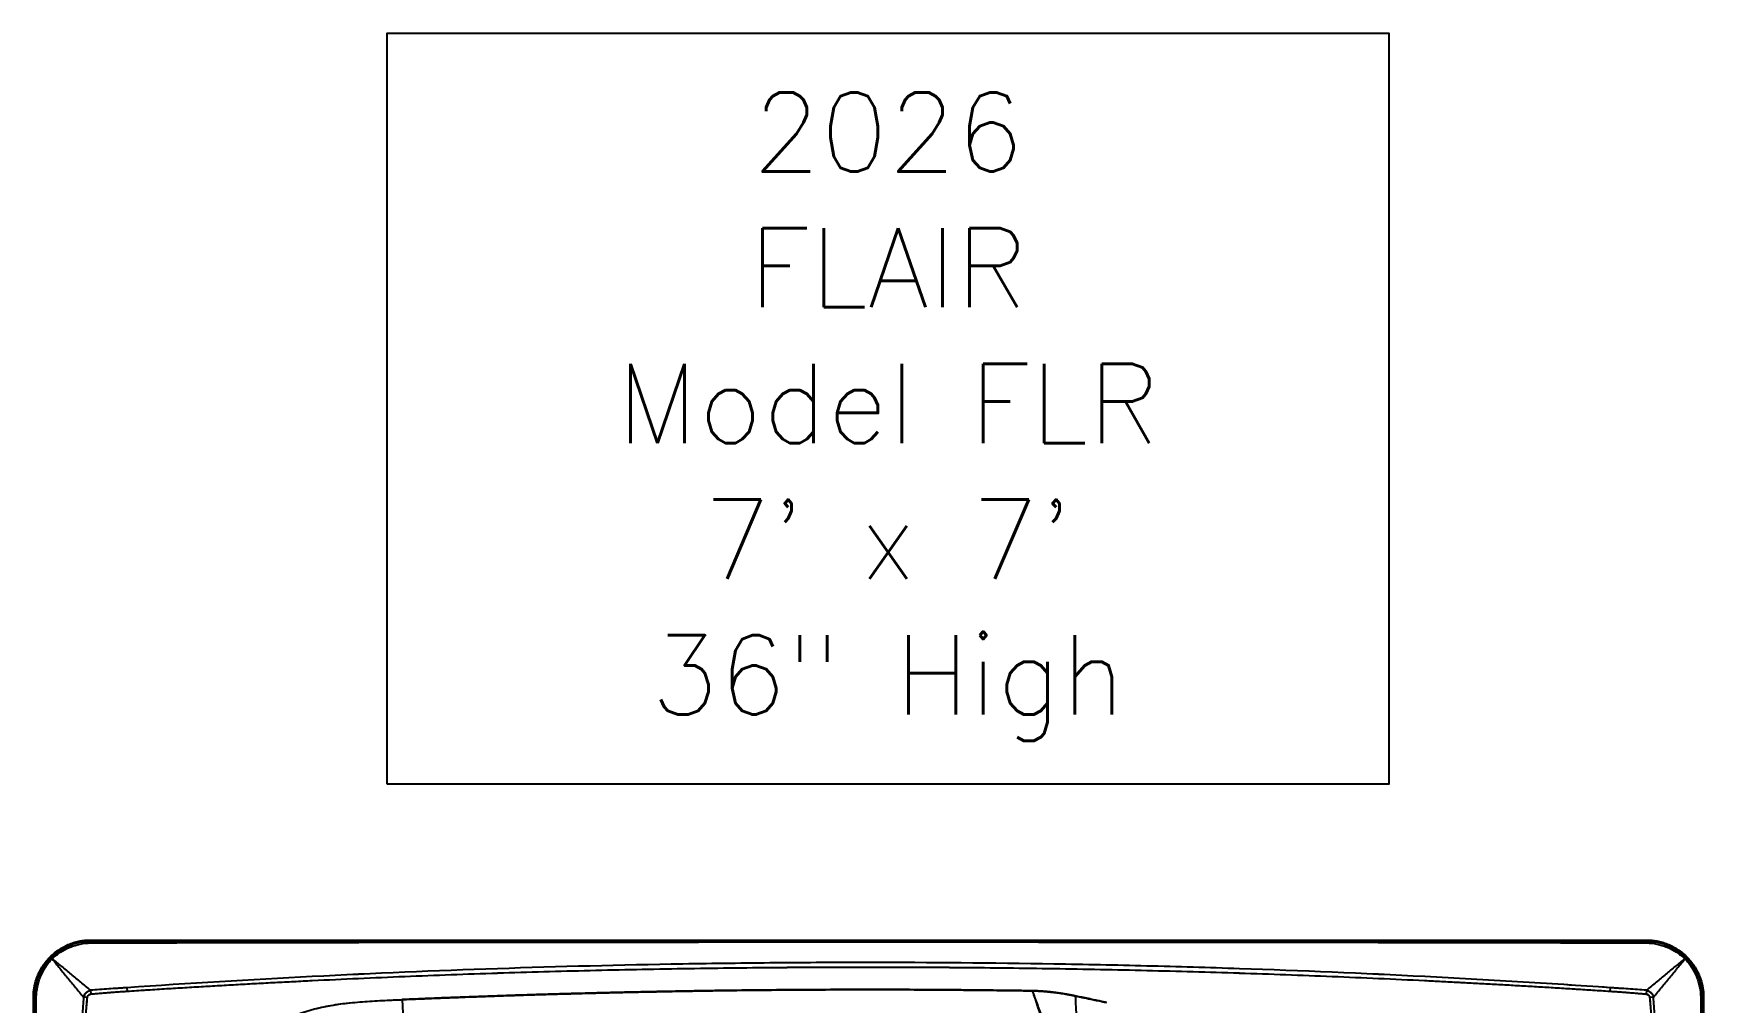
# Model space of a CAD drawing. Extents: x 527 to 611, y 788 to 934.
# Drawn here: x 527.1 to 611.5, y 884.6 to 933.6 of the extents above; entities that cross this region are included whole.
import ezdxf
from ezdxf.enums import TextEntityAlignment as Align

# ---------------------------------------------------------------- set-up
doc = ezdxf.new("R2010")
doc.units = 0
doc.header["$MEASUREMENT"] = 0
doc.layers.add('1', color=4, linetype='Continuous')
doc.layers.add('DIM', color=3, linetype='Continuous')
doc.layers.add('GEOMETRY', color=3, linetype='Continuous', lineweight=25)
doc.styles.add('SIMPLEX', font='simplex')

# ---------------------------------------------------------------- blocks, each defined once
blk = doc.blocks.new('2026_FLAIR')
at = {"layer": 'GEOMETRY'}
for p, q in [((2.898, 84.42), (2.898, 84.346)), ((2.898, 84.42), (81.522, 84.42)), ((2.898, 84.42), (2.898, 84.346)), ((81.522, 84.42), (81.522, 84.346)), ((4.727, 82.011), (4.739, 81.835)), ((79.692, 82.011), (79.681, 81.835)), ((0, 81.522), (0.074, 81.522)), ((0, 2.898), (0, 81.522)), ((2.728, 81.519), (2.538, 81.536)), ((2.884, 81.882), (2.901, 81.692)), ((18.638, 81.41), (18.77, 78.612)), ((50.511, 81.817), (50.498, 81.855)), ((50.511, 81.817), (50.509, 81.817)), ((81.536, 81.882), (81.519, 81.692)), ((81.882, 81.536), (81.692, 81.519)), ((84.42, 81.522), (84.346, 81.522)), ((84.42, 81.522), (84.346, 81.522)), ((84.42, 81.522), (84.42, 17.135)), ((84.42, 81.522), (84.42, 2.898))]:
    blk.add_line(p, q, dxfattribs=at)
for centre, radius, start, end in [((3.499, 84.28), 0.604, 173.66743, 180.40488), ((80.922, 84.28), 0.604, 359.59502, 6.33433), ((1.454, 83.98), 0.723, 219.79075, 225.41335), ((0.44, 82.966), 0.724, 44.58671, 50.20785), ((83.98, 82.966), 0.723, 129.79075, 135.41335), ((82.966, 83.98), 0.724, 314.58671, 320.20785), ((0.14, 80.922), 0.604, 89.59502, 96.33433), ((84.28, 80.921), 0.604, 83.66743, 90.40488)]:
    blk.add_arc(centre, radius, start, end, dxfattribs=at)
for points, knots in [([(0, 81.522), (0, 81.693), (0.015, 81.87), (0.082, 82.229), (0.133, 82.41), (0.274, 82.767), (0.364, 82.942), (0.527, 83.191), (0.585, 83.271), (0.711, 83.426), (0.778, 83.5), (0.92, 83.642), (0.994, 83.709), (1.149, 83.835), (1.229, 83.893), (1.478, 84.056), (1.653, 84.146), (2.01, 84.287), (2.191, 84.338), (2.55, 84.405), (2.727, 84.42), (2.898, 84.42)], [0, 0, 0, 0, 0.125, 0.125, 0.25, 0.25, 0.375, 0.375, 0.4375, 0.4375, 0.5, 0.5, 0.5625, 0.5625, 0.625, 0.625, 0.75, 0.75, 0.875, 0.875, 1, 1, 1, 1]), ([(0, 81.522), (0, 81.534), (0, 81.557), (0.001, 81.593), (0.002, 81.628), (0.003, 81.663), (0.005, 81.699), (0.008, 81.734), (0.01, 81.769), (0.014, 81.804), (0.017, 81.839), (0.021, 81.875), (0.026, 81.91), (0.031, 81.945), (0.036, 81.98), (0.042, 82.014), (0.054, 82.084), (0.076, 82.187), (0.112, 82.323), (0.154, 82.457), (0.22, 82.637), (0.32, 82.857), (0.469, 83.112), (0.645, 83.353), (0.845, 83.575), (1.067, 83.775), (1.308, 83.951), (1.563, 84.1), (1.783, 84.2), (1.963, 84.266), (2.097, 84.308), (2.233, 84.344), (2.346, 84.368), (2.436, 84.383), (2.502, 84.393), (2.567, 84.401), (2.633, 84.408), (2.699, 84.413), (2.765, 84.417), (2.832, 84.42), (2.876, 84.42), (2.898, 84.42)], [0, 0, 0, 0, 0.007785, 0.015563, 0.023334, 0.0311, 0.038863, 0.046622, 0.054379, 0.062137, 0.069894, 0.077654, 0.085416, 0.093183, 0.100955, 0.108733, 0.116519, 0.14743, 0.17827, 0.209112, 0.240027, 0.304334, 0.368646, 0.43432, 0.500001, 0.565675, 0.631356, 0.695662, 0.759974, 0.790886, 0.821726, 0.852567, 0.883483, 0.898074, 0.912642, 0.927195, 0.94174, 0.956286, 0.970839, 0.985408, 1, 1, 1, 1]), ([(2.898, 84.346), (2.892, 84.346), (2.886, 84.346), (2.875, 84.346), (2.857, 84.346), (2.817, 84.345), (2.782, 84.344), (2.713, 84.341), (2.667, 84.337), (2.53, 84.324), (2.439, 84.311), (2.259, 84.275), (2.169, 84.253), (2.036, 84.213), (1.992, 84.198), (1.905, 84.167), (1.862, 84.15), (1.649, 84.062), (1.487, 83.976), (1.295, 83.848), (1.257, 83.822), (1.183, 83.767), (1.146, 83.738), (1.038, 83.65), (0.969, 83.587), (0.903, 83.522)], [0, 0, 0, 0, 0.007813, 0.007813, 0.015625, 0.03125, 0.0625, 0.0625, 0.125, 0.125, 0.25, 0.25, 0.375, 0.375, 0.4375, 0.4375, 0.5, 0.5, 0.75, 0.75, 0.8125, 0.8125, 0.875, 0.875, 1, 1, 1, 1]), ([(2.898, 84.346), (2.892, 84.346), (2.886, 84.346), (2.875, 84.346), (2.857, 84.346), (2.817, 84.345), (2.782, 84.344), (2.713, 84.341), (2.667, 84.337), (2.53, 84.324), (2.439, 84.311), (2.259, 84.275), (2.169, 84.253), (2.036, 84.213), (1.992, 84.198), (1.905, 84.167), (1.862, 84.15), (1.649, 84.062), (1.487, 83.976), (1.295, 83.848), (1.257, 83.822), (1.183, 83.767), (1.146, 83.738), (1.038, 83.65), (0.969, 83.587), (0.903, 83.522)], [0, 0, 0, 0, 0.007813, 0.007813, 0.015625, 0.03125, 0.0625, 0.0625, 0.125, 0.125, 0.25, 0.25, 0.375, 0.375, 0.4375, 0.4375, 0.5, 0.5, 0.75, 0.75, 0.8125, 0.8125, 0.875, 0.875, 1, 1, 1, 1]), ([(0.956, 83.474), (1.021, 83.536), (1.089, 83.595), (1.194, 83.679), (1.23, 83.706), (1.303, 83.758), (1.34, 83.783), (1.527, 83.905), (1.685, 83.988), (1.891, 84.073), (1.933, 84.089), (2.018, 84.12), (2.06, 84.134), (2.189, 84.173), (2.276, 84.196), (2.537, 84.25), (2.714, 84.271), (2.894, 84.275)], [0, 0, 0, 0, 0.125, 0.125, 0.1875, 0.1875, 0.25, 0.25, 0.5, 0.5, 0.5625, 0.5625, 0.625, 0.625, 0.75, 0.75, 1, 1, 1, 1]), ([(0.956, 83.474), (1.021, 83.536), (1.089, 83.595), (1.194, 83.679), (1.23, 83.706), (1.303, 83.758), (1.34, 83.783), (1.527, 83.905), (1.685, 83.988), (1.891, 84.073), (1.933, 84.089), (2.018, 84.12), (2.06, 84.134), (2.189, 84.173), (2.276, 84.196), (2.537, 84.25), (2.714, 84.271), (2.894, 84.275)], [0, 0, 0, 0, 0.125, 0.125, 0.1875, 0.1875, 0.25, 0.25, 0.5, 0.5, 0.5625, 0.5625, 0.625, 0.625, 0.75, 0.75, 1, 1, 1, 1]), ([(81.522, 84.346), (81.496, 84.346), (81.471, 84.346), (81.42, 84.346), (81.343, 84.346), (81.164, 84.346), (80.805, 84.346), (80.089, 84.346), (78.655, 84.346), (77.427, 84.346), (74.97, 84.346), (73.332, 84.345), (68.418, 84.345), (65.142, 84.345), (55.314, 84.344), (48.762, 84.344), (35.658, 84.344), (29.106, 84.344), (19.278, 84.345), (16.002, 84.345), (11.088, 84.345), (9.45, 84.346), (6.993, 84.346), (5.765, 84.346), (4.331, 84.346), (3.615, 84.346), (3.256, 84.346), (3.077, 84.346), (3, 84.346), (2.949, 84.346), (2.924, 84.346), (2.898, 84.346)], [0, 0, 0, 0, 0.000977, 0.000977, 0.001953, 0.003906, 0.007812, 0.015625, 0.03125, 0.0625, 0.0625, 0.125, 0.125, 0.25, 0.25, 0.5, 0.5, 0.75, 0.75, 0.875, 0.875, 0.9375, 0.9375, 0.96875, 0.984375, 0.992187, 0.996094, 0.998047, 0.999023, 0.999023, 1, 1, 1, 1]), ([(81.522, 84.346), (81.496, 84.346), (81.471, 84.346), (81.42, 84.346), (81.343, 84.346), (81.164, 84.346), (80.805, 84.346), (80.089, 84.346), (78.655, 84.346), (77.427, 84.346), (74.97, 84.346), (73.332, 84.345), (68.418, 84.345), (65.142, 84.345), (55.314, 84.344), (48.762, 84.344), (35.658, 84.344), (29.106, 84.344), (19.278, 84.345), (16.002, 84.345), (11.088, 84.345), (9.45, 84.346), (6.993, 84.346), (5.765, 84.346), (4.331, 84.346), (3.615, 84.346), (3.256, 84.346), (3.077, 84.346), (3, 84.346), (2.949, 84.346), (2.924, 84.346), (2.898, 84.346)], [0, 0, 0, 0, 0.000977, 0.000977, 0.001953, 0.003906, 0.007812, 0.015625, 0.03125, 0.0625, 0.0625, 0.125, 0.125, 0.25, 0.25, 0.5, 0.5, 0.75, 0.75, 0.875, 0.875, 0.9375, 0.9375, 0.96875, 0.984375, 0.992187, 0.996094, 0.998047, 0.999023, 0.999023, 1, 1, 1, 1]), ([(2.947, 84.277), (2.951, 84.277), (2.954, 84.277), (2.96, 84.277), (2.97, 84.277), (2.992, 84.277), (3.037, 84.277), (3.126, 84.277), (3.305, 84.278), (3.663, 84.278), (4.379, 84.28), (5.81, 84.283), (7.037, 84.286), (9.491, 84.291), (11.127, 84.294), (16.035, 84.303), (19.307, 84.308), (25.851, 84.315), (29.122, 84.318), (35.666, 84.321), (42.21, 84.323), (48.754, 84.321), (55.298, 84.318), (58.569, 84.315), (65.113, 84.308), (68.385, 84.303), (74.929, 84.291), (78.201, 84.284), (81.473, 84.277)], [0, 0, 0, 0, 0.000122, 0.000122, 0.000244, 0.000488, 0.000977, 0.001953, 0.003906, 0.007813, 0.015625, 0.03125, 0.0625, 0.0625, 0.125, 0.125, 0.25, 0.25, 0.375, 0.375, 0.5, 0.625, 0.625, 0.75, 0.75, 0.875, 0.875, 1, 1, 1, 1]), ([(2.947, 84.277), (2.951, 84.277), (2.954, 84.277), (2.96, 84.277), (2.97, 84.277), (2.992, 84.277), (3.037, 84.277), (3.126, 84.277), (3.305, 84.278), (3.663, 84.278), (4.379, 84.28), (5.81, 84.283), (7.037, 84.286), (9.491, 84.291), (11.127, 84.294), (16.035, 84.303), (19.307, 84.308), (25.851, 84.315), (29.122, 84.318), (35.666, 84.321), (42.21, 84.323), (48.754, 84.321), (55.298, 84.318), (58.569, 84.315), (65.113, 84.308), (68.385, 84.303), (74.929, 84.291), (78.201, 84.284), (81.473, 84.277)], [0, 0, 0, 0, 0.000122, 0.000122, 0.000244, 0.000488, 0.000977, 0.001953, 0.003906, 0.007813, 0.015625, 0.03125, 0.0625, 0.0625, 0.125, 0.125, 0.25, 0.25, 0.375, 0.375, 0.5, 0.625, 0.625, 0.75, 0.75, 0.875, 0.875, 1, 1, 1, 1]), ([(81.473, 84.277), (81.475, 84.277), (81.477, 84.277), (81.481, 84.276), (81.488, 84.276), (81.504, 84.276), (81.517, 84.276), (81.526, 84.275)], [0, 0, 0, 0, 0.125, 0.125, 0.25, 0.5, 1, 1, 1, 1]), ([(81.473, 84.277), (81.475, 84.277), (81.477, 84.277), (81.481, 84.276), (81.488, 84.276), (81.504, 84.276), (81.517, 84.276), (81.526, 84.275)], [0, 0, 0, 0, 0.125, 0.125, 0.25, 0.5, 1, 1, 1, 1]), ([(81.522, 84.42), (81.693, 84.42), (81.87, 84.405), (82.229, 84.338), (82.41, 84.287), (82.767, 84.146), (82.942, 84.056), (83.191, 83.893), (83.271, 83.835), (83.426, 83.709), (83.5, 83.642), (83.642, 83.5), (83.709, 83.426), (83.835, 83.271), (83.893, 83.191), (84.056, 82.942), (84.146, 82.767), (84.287, 82.41), (84.338, 82.229), (84.405, 81.87), (84.42, 81.693), (84.42, 81.522)], [0, 0, 0, 0, 0.125, 0.125, 0.25, 0.25, 0.375, 0.375, 0.4375, 0.4375, 0.5, 0.5, 0.5625, 0.5625, 0.625, 0.625, 0.75, 0.75, 0.875, 0.875, 1, 1, 1, 1]), ([(81.522, 84.42), (81.534, 84.42), (81.557, 84.42), (81.593, 84.419), (81.628, 84.418), (81.663, 84.417), (81.699, 84.415), (81.734, 84.412), (81.769, 84.41), (81.804, 84.406), (81.839, 84.403), (81.875, 84.399), (81.91, 84.394), (81.945, 84.389), (81.98, 84.384), (82.014, 84.378), (82.084, 84.366), (82.187, 84.344), (82.323, 84.308), (82.457, 84.266), (82.637, 84.2), (82.857, 84.1), (83.112, 83.951), (83.353, 83.775), (83.575, 83.575), (83.775, 83.353), (83.951, 83.112), (84.1, 82.857), (84.2, 82.637), (84.266, 82.457), (84.308, 82.323), (84.344, 82.187), (84.368, 82.074), (84.383, 81.984), (84.393, 81.918), (84.401, 81.853), (84.408, 81.787), (84.413, 81.721), (84.417, 81.655), (84.42, 81.588), (84.42, 81.544), (84.42, 81.522)], [0, 0, 0, 0, 0.007785, 0.015563, 0.023334, 0.0311, 0.038863, 0.046622, 0.054379, 0.062137, 0.069894, 0.077654, 0.085416, 0.093183, 0.100955, 0.108733, 0.116519, 0.14743, 0.17827, 0.209112, 0.240027, 0.304334, 0.368646, 0.43432, 0.500001, 0.565675, 0.631356, 0.695662, 0.759974, 0.790886, 0.821726, 0.852567, 0.883483, 0.898074, 0.912642, 0.927195, 0.94174, 0.956286, 0.970839, 0.985408, 1, 1, 1, 1]), ([(83.517, 83.522), (83.451, 83.587), (83.382, 83.65), (83.274, 83.738), (83.237, 83.767), (83.163, 83.822), (83.125, 83.848), (82.933, 83.976), (82.771, 84.062), (82.558, 84.15), (82.515, 84.167), (82.428, 84.198), (82.384, 84.213), (82.251, 84.253), (82.161, 84.275), (81.981, 84.311), (81.89, 84.324), (81.753, 84.337), (81.707, 84.341), (81.638, 84.344), (81.615, 84.345), (81.568, 84.346), (81.545, 84.346), (81.522, 84.346)], [0, 0, 0, 0, 0.125, 0.125, 0.1875, 0.1875, 0.25, 0.25, 0.5, 0.5, 0.5625, 0.5625, 0.625, 0.625, 0.75, 0.75, 0.875, 0.875, 0.9375, 0.9375, 0.96875, 0.96875, 1, 1, 1, 1]), ([(83.517, 83.522), (83.451, 83.587), (83.382, 83.65), (83.274, 83.738), (83.237, 83.767), (83.163, 83.822), (83.125, 83.848), (82.933, 83.976), (82.771, 84.062), (82.558, 84.15), (82.515, 84.167), (82.428, 84.198), (82.384, 84.213), (82.251, 84.253), (82.161, 84.275), (81.981, 84.311), (81.89, 84.324), (81.753, 84.337), (81.707, 84.341), (81.638, 84.344), (81.615, 84.345), (81.568, 84.346), (81.545, 84.346), (81.522, 84.346)], [0, 0, 0, 0, 0.125, 0.125, 0.1875, 0.1875, 0.25, 0.25, 0.5, 0.5, 0.5625, 0.5625, 0.625, 0.625, 0.75, 0.75, 0.875, 0.875, 0.9375, 0.9375, 0.96875, 0.96875, 1, 1, 1, 1]), ([(81.526, 84.275), (81.706, 84.271), (81.883, 84.25), (82.144, 84.196), (82.231, 84.173), (82.36, 84.134), (82.402, 84.12), (82.487, 84.089), (82.529, 84.073), (82.735, 83.988), (82.893, 83.905), (83.08, 83.783), (83.117, 83.758), (83.19, 83.706), (83.226, 83.679), (83.331, 83.595), (83.399, 83.536), (83.464, 83.474)], [0, 0, 0, 0, 0.25, 0.25, 0.375, 0.375, 0.4375, 0.4375, 0.5, 0.5, 0.75, 0.75, 0.8125, 0.8125, 0.875, 0.875, 1, 1, 1, 1]), ([(81.526, 84.275), (81.706, 84.271), (81.883, 84.25), (82.144, 84.196), (82.231, 84.173), (82.36, 84.134), (82.402, 84.12), (82.487, 84.089), (82.529, 84.073), (82.735, 83.988), (82.893, 83.905), (83.08, 83.783), (83.117, 83.758), (83.19, 83.706), (83.226, 83.679), (83.331, 83.595), (83.399, 83.536), (83.464, 83.474)], [0, 0, 0, 0, 0.25, 0.25, 0.375, 0.375, 0.4375, 0.4375, 0.5, 0.5, 0.75, 0.75, 0.8125, 0.8125, 0.875, 0.875, 1, 1, 1, 1]), ([(0.898, 83.517), (0.833, 83.451), (0.77, 83.382), (0.682, 83.274), (0.653, 83.237), (0.598, 83.163), (0.572, 83.125), (0.444, 82.933), (0.358, 82.771), (0.27, 82.558), (0.253, 82.515), (0.222, 82.428), (0.207, 82.384), (0.167, 82.251), (0.145, 82.161), (0.109, 81.981), (0.096, 81.89), (0.083, 81.753), (0.079, 81.707), (0.076, 81.638), (0.075, 81.615), (0.074, 81.568), (0.074, 81.545), (0.074, 81.522)], [0, 0, 0, 0, 0.125, 0.125, 0.1875, 0.1875, 0.25, 0.25, 0.5, 0.5, 0.5625, 0.5625, 0.625, 0.625, 0.75, 0.75, 0.875, 0.875, 0.9375, 0.9375, 0.96875, 0.96875, 1, 1, 1, 1]), ([(0.898, 83.517), (0.833, 83.451), (0.77, 83.382), (0.682, 83.274), (0.653, 83.237), (0.598, 83.163), (0.572, 83.125), (0.444, 82.933), (0.358, 82.771), (0.27, 82.558), (0.253, 82.515), (0.222, 82.428), (0.207, 82.384), (0.167, 82.251), (0.145, 82.161), (0.109, 81.981), (0.096, 81.89), (0.083, 81.753), (0.079, 81.707), (0.076, 81.638), (0.075, 81.615), (0.074, 81.568), (0.074, 81.545), (0.074, 81.522)], [0, 0, 0, 0, 0.125, 0.125, 0.1875, 0.1875, 0.25, 0.25, 0.5, 0.5, 0.5625, 0.5625, 0.625, 0.625, 0.75, 0.75, 0.875, 0.875, 0.9375, 0.9375, 0.96875, 0.96875, 1, 1, 1, 1]), ([(0.145, 81.526), (0.149, 81.706), (0.17, 81.883), (0.224, 82.144), (0.247, 82.231), (0.286, 82.36), (0.3, 82.402), (0.331, 82.487), (0.347, 82.529), (0.432, 82.735), (0.515, 82.893), (0.637, 83.08), (0.662, 83.117), (0.714, 83.19), (0.741, 83.226), (0.825, 83.331), (0.884, 83.399), (0.946, 83.464)], [0, 0, 0, 0, 0.25, 0.25, 0.375, 0.375, 0.4375, 0.4375, 0.5, 0.5, 0.75, 0.75, 0.8125, 0.8125, 0.875, 0.875, 1, 1, 1, 1]), ([(0.145, 81.526), (0.149, 81.706), (0.17, 81.883), (0.224, 82.144), (0.247, 82.231), (0.286, 82.36), (0.3, 82.402), (0.331, 82.487), (0.347, 82.529), (0.432, 82.735), (0.515, 82.893), (0.637, 83.08), (0.662, 83.117), (0.714, 83.19), (0.741, 83.226), (0.825, 83.331), (0.884, 83.399), (0.946, 83.464)], [0, 0, 0, 0, 0.25, 0.25, 0.375, 0.375, 0.4375, 0.4375, 0.5, 0.5, 0.75, 0.75, 0.8125, 0.8125, 0.875, 0.875, 1, 1, 1, 1]), ([(0.946, 83.464), (1.073, 83.309), (1.201, 83.152), (1.458, 82.835), (1.587, 82.675), (1.851, 82.353), (1.985, 82.19), (2.258, 81.864), (2.396, 81.7), (2.538, 81.536)], [0, 0, 0, 0, 0.25, 0.25, 0.5, 0.5, 0.75, 0.75, 1, 1, 1, 1]), ([(0.946, 83.464), (1.073, 83.309), (1.201, 83.152), (1.458, 82.835), (1.587, 82.675), (1.851, 82.353), (1.985, 82.19), (2.258, 81.864), (2.396, 81.7), (2.538, 81.536)], [0, 0, 0, 0, 0.25, 0.25, 0.5, 0.5, 0.75, 0.75, 1, 1, 1, 1]), ([(2.884, 81.882), (2.72, 82.024), (2.556, 82.162), (2.23, 82.435), (2.067, 82.569), (1.745, 82.833), (1.585, 82.962), (1.268, 83.219), (1.111, 83.347), (0.956, 83.474)], [0, 0, 0, 0, 0.25, 0.25, 0.5, 0.5, 0.75, 0.75, 1, 1, 1, 1]), ([(2.884, 81.882), (2.72, 82.024), (2.556, 82.162), (2.23, 82.435), (2.067, 82.569), (1.745, 82.833), (1.585, 82.962), (1.268, 83.219), (1.111, 83.347), (0.956, 83.474)], [0, 0, 0, 0, 0.25, 0.25, 0.5, 0.5, 0.75, 0.75, 1, 1, 1, 1]), ([(79.692, 82.011), (78.133, 82.118), (76.573, 82.219), (73.452, 82.406), (71.891, 82.492), (67.208, 82.732), (64.084, 82.864), (59.398, 83.022), (57.835, 83.068), (54.71, 83.146), (53.147, 83.179), (48.458, 83.257), (45.332, 83.283), (40.643, 83.283), (39.08, 83.276), (35.954, 83.25), (34.391, 83.231), (29.702, 83.153), (26.578, 83.074), (20.331, 82.864), (17.209, 82.732), (10.966, 82.413), (7.846, 82.225), (4.727, 82.011)], [0, 0, 0, 0, 0.0625, 0.0625, 0.125, 0.125, 0.25, 0.25, 0.3125, 0.3125, 0.375, 0.375, 0.5, 0.5, 0.5625, 0.5625, 0.625, 0.625, 0.75, 0.75, 0.875, 0.875, 1, 1, 1, 1]), ([(79.692, 82.011), (73.454, 82.44), (67.209, 82.759), (57.836, 83.075), (54.71, 83.153), (48.458, 83.257), (45.332, 83.283), (39.08, 83.283), (35.953, 83.257), (29.702, 83.153), (26.578, 83.074), (17.208, 82.759), (10.965, 82.44), (4.727, 82.011)], [0, 0, 0, 0, 0.476463, 0.476463, 0.714694, 0.714694, 0.952925, 0.952925, 1.191156, 1.191156, 1.429388, 1.429388, 1.90585, 1.90585, 1.90585, 1.90585]), ([(4.739, 81.835), (4.894, 81.845), (5.205, 81.866), (5.671, 81.896), (6.138, 81.926), (6.605, 81.956), (7.072, 81.985), (7.539, 82.013), (8.006, 82.042), (8.474, 82.07), (8.941, 82.097), (9.409, 82.124), (9.877, 82.151), (10.345, 82.178), (10.814, 82.203), (11.282, 82.229), (11.751, 82.254), (12.22, 82.279), (12.689, 82.303), (13.158, 82.327), (13.628, 82.351), (14.718, 82.405), (16.431, 82.485), (18.769, 82.585), (21.113, 82.675), (24.236, 82.783), (28.143, 82.892), (32.827, 82.986), (37.518, 83.042), (42.206, 83.061), (46.895, 83.042), (51.586, 82.986), (56.271, 82.893), (60.179, 82.783), (63.302, 82.676), (65.647, 82.585), (67.986, 82.485), (69.828, 82.399), (71.174, 82.332), (72.028, 82.288), (72.88, 82.243), (73.732, 82.197), (74.584, 82.149), (75.435, 82.1), (76.285, 82.05), (77.135, 81.998), (77.984, 81.945), (78.833, 81.891), (79.398, 81.854), (79.681, 81.835)], [0, 0, 0, 0, 0.00623, 0.012463, 0.018697, 0.024934, 0.031172, 0.037413, 0.043655, 0.0499, 0.056147, 0.062395, 0.068646, 0.074899, 0.081154, 0.087411, 0.09367, 0.099931, 0.106194, 0.11246, 0.118727, 0.124997, 0.156127, 0.187331, 0.218611, 0.249967, 0.312321, 0.374946, 0.437401, 0.499956, 0.562509, 0.624963, 0.687605, 0.749975, 0.78134, 0.812629, 0.843843, 0.874983, 0.886382, 0.897775, 0.90916, 0.920539, 0.931911, 0.943276, 0.954634, 0.965986, 0.97733, 0.988669, 1, 1, 1, 1]), ([(4.739, 81.835), (7.846, 82.041), (10.966, 82.221), (14.097, 82.374), (17.203, 82.526), (20.324, 82.653), (23.462, 82.754), (26.571, 82.855), (29.694, 82.93), (32.832, 82.98), (35.951, 83.03), (39.076, 83.055), (42.206, 83.055), (45.336, 83.055), (48.461, 83.03), (51.581, 82.98), (54.719, 82.93), (57.843, 82.855), (60.953, 82.754), (64.092, 82.653), (67.214, 82.527), (70.321, 82.374), (73.452, 82.221), (76.572, 82.041), (79.681, 81.835)], [0, 0, 0, 0, 0.125, 0.125, 0.125, 0.25, 0.25, 0.25, 0.375, 0.375, 0.375, 0.5, 0.5, 0.5, 0.625, 0.625, 0.625, 0.75, 0.75, 0.75, 0.875, 0.875, 0.875, 1, 1, 1, 1]), ([(83.464, 83.474), (83.309, 83.347), (83.152, 83.219), (82.835, 82.962), (82.675, 82.833), (82.353, 82.569), (82.19, 82.435), (81.864, 82.162), (81.7, 82.024), (81.536, 81.882)], [0, 0, 0, 0, 0.25, 0.25, 0.5, 0.5, 0.75, 0.75, 1, 1, 1, 1]), ([(83.464, 83.474), (83.309, 83.347), (83.152, 83.219), (82.835, 82.962), (82.675, 82.833), (82.353, 82.569), (82.19, 82.435), (81.864, 82.162), (81.7, 82.024), (81.536, 81.882)], [0, 0, 0, 0, 0.25, 0.25, 0.5, 0.5, 0.75, 0.75, 1, 1, 1, 1]), ([(81.882, 81.536), (82.024, 81.7), (82.162, 81.864), (82.435, 82.19), (82.569, 82.353), (82.833, 82.675), (82.962, 82.835), (83.219, 83.152), (83.347, 83.309), (83.474, 83.464)], [0, 0, 0, 0, 0.25, 0.25, 0.5, 0.5, 0.75, 0.75, 1, 1, 1, 1]), ([(81.882, 81.536), (82.024, 81.7), (82.162, 81.864), (82.435, 82.19), (82.569, 82.353), (82.833, 82.675), (82.962, 82.835), (83.219, 83.152), (83.347, 83.309), (83.474, 83.464)], [0, 0, 0, 0, 0.25, 0.25, 0.5, 0.5, 0.75, 0.75, 1, 1, 1, 1]), ([(83.474, 83.464), (83.536, 83.399), (83.595, 83.331), (83.679, 83.226), (83.706, 83.19), (83.758, 83.117), (83.783, 83.08), (83.905, 82.893), (83.988, 82.735), (84.073, 82.529), (84.089, 82.487), (84.12, 82.402), (84.134, 82.36), (84.173, 82.231), (84.196, 82.144), (84.25, 81.883), (84.271, 81.706), (84.275, 81.526)], [0, 0, 0, 0, 0.125, 0.125, 0.1875, 0.1875, 0.25, 0.25, 0.5, 0.5, 0.5625, 0.5625, 0.625, 0.625, 0.75, 0.75, 1, 1, 1, 1]), ([(83.474, 83.464), (83.536, 83.399), (83.595, 83.331), (83.679, 83.226), (83.706, 83.19), (83.758, 83.117), (83.783, 83.08), (83.905, 82.893), (83.988, 82.735), (84.073, 82.529), (84.089, 82.487), (84.12, 82.402), (84.134, 82.36), (84.173, 82.231), (84.196, 82.144), (84.25, 81.883), (84.271, 81.706), (84.275, 81.526)], [0, 0, 0, 0, 0.125, 0.125, 0.1875, 0.1875, 0.25, 0.25, 0.5, 0.5, 0.5625, 0.5625, 0.625, 0.625, 0.75, 0.75, 1, 1, 1, 1]), ([(84.346, 81.522), (84.346, 81.528), (84.346, 81.534), (84.346, 81.545), (84.346, 81.563), (84.345, 81.603), (84.344, 81.638), (84.341, 81.707), (84.337, 81.753), (84.324, 81.89), (84.311, 81.981), (84.275, 82.161), (84.253, 82.251), (84.213, 82.384), (84.198, 82.428), (84.167, 82.515), (84.15, 82.558), (84.062, 82.771), (83.976, 82.933), (83.848, 83.125), (83.822, 83.163), (83.767, 83.237), (83.738, 83.274), (83.65, 83.382), (83.587, 83.451), (83.522, 83.517)], [0, 0, 0, 0, 0.007813, 0.007813, 0.015625, 0.03125, 0.0625, 0.0625, 0.125, 0.125, 0.25, 0.25, 0.375, 0.375, 0.4375, 0.4375, 0.5, 0.5, 0.75, 0.75, 0.8125, 0.8125, 0.875, 0.875, 1, 1, 1, 1]), ([(84.346, 81.522), (84.346, 81.528), (84.346, 81.534), (84.346, 81.545), (84.346, 81.563), (84.345, 81.603), (84.344, 81.638), (84.341, 81.707), (84.337, 81.753), (84.324, 81.89), (84.311, 81.981), (84.275, 82.161), (84.253, 82.251), (84.213, 82.384), (84.198, 82.428), (84.167, 82.515), (84.15, 82.558), (84.062, 82.771), (83.976, 82.933), (83.848, 83.125), (83.822, 83.163), (83.767, 83.237), (83.738, 83.274), (83.65, 83.382), (83.587, 83.451), (83.522, 83.517)], [0, 0, 0, 0, 0.007813, 0.007813, 0.015625, 0.03125, 0.0625, 0.0625, 0.125, 0.125, 0.25, 0.25, 0.375, 0.375, 0.4375, 0.4375, 0.5, 0.5, 0.75, 0.75, 0.8125, 0.8125, 0.875, 0.875, 1, 1, 1, 1]), ([(4.727, 82.011), (4.65, 82.006), (4.573, 82), (4.42, 81.99), (4.343, 81.984), (4.113, 81.968), (3.959, 81.958), (3.498, 81.926), (3.191, 81.905), (2.884, 81.882)], [0, 0, 0, 0, 0.125, 0.125, 0.25, 0.25, 0.5, 0.5, 1, 1, 1, 1]), ([(4.727, 82.011), (4.42, 81.99), (4.113, 81.968), (3.498, 81.926), (3.191, 81.905), (2.884, 81.882)], [0, 0, 0, 0, 0.02347072, 0.02347072, 0.04694145, 0.04694145, 0.04694145, 0.04694145]), ([(50.498, 81.855), (50.249, 81.858), (49.917, 81.862), (49.415, 81.869), (49, 81.874), (48.336, 81.882), (47.51, 81.891), (46.183, 81.903), (44.523, 81.913), (42.531, 81.917), (40.54, 81.915), (38.548, 81.905), (36.556, 81.888), (34.916, 81.869), (33.628, 81.85), (32.69, 81.834), (31.753, 81.817), (30.816, 81.798), (29.879, 81.778), (28.942, 81.756), (28.005, 81.733), (27.068, 81.708), (26.131, 81.681), (25.195, 81.653), (24.258, 81.623), (23.321, 81.591), (22.385, 81.558), (21.448, 81.524), (20.511, 81.487), (19.575, 81.45), (18.95, 81.423), (18.638, 81.41)], [0, 0, 0, 0, 0.023431, 0.03125, 0.047312, 0.0625, 0.09375, 0.125, 0.187499, 0.25, 0.312501, 0.375001, 0.4375, 0.5, 0.529413, 0.558826, 0.588238, 0.61765, 0.647061, 0.676473, 0.705883, 0.735294, 0.764705, 0.794116, 0.823527, 0.852938, 0.882349, 0.911761, 0.941174, 0.970586, 1, 1, 1, 1]), ([(18.638, 81.41), (18.79, 81.416), (19.093, 81.429), (19.548, 81.448), (20.003, 81.467), (20.458, 81.485), (20.913, 81.503), (21.368, 81.52), (21.823, 81.538), (22.277, 81.554), (22.732, 81.571), (23.187, 81.587), (23.642, 81.602), (24.097, 81.617), (24.552, 81.632), (25.007, 81.647), (25.462, 81.661), (25.917, 81.674), (26.372, 81.688), (26.827, 81.701), (27.282, 81.713), (27.738, 81.726), (28.193, 81.737), (28.648, 81.749), (29.103, 81.76), (29.558, 81.771), (30.013, 81.781), (30.468, 81.791), (30.923, 81.8), (31.378, 81.809), (31.834, 81.818), (32.289, 81.827), (32.744, 81.835), (33.199, 81.842), (33.654, 81.85), (34.11, 81.857), (35.077, 81.871), (36.556, 81.888), (38.548, 81.905), (40.54, 81.915), (42.531, 81.917), (44.523, 81.913), (46.183, 81.903), (47.51, 81.891), (48.419, 81.882), (49.414, 81.869), (50.078, 81.86), (50.498, 81.855)], [0, 0, 0, 0, 0.014287, 0.028573, 0.04286, 0.057146, 0.071432, 0.085718, 0.100004, 0.114289, 0.128575, 0.14286, 0.157146, 0.171431, 0.185717, 0.200002, 0.214287, 0.228572, 0.242858, 0.257143, 0.271428, 0.285713, 0.299999, 0.314284, 0.328569, 0.342855, 0.35714, 0.371426, 0.385711, 0.399997, 0.414283, 0.428569, 0.442855, 0.457141, 0.471427, 0.485713, 0.5, 0.5625, 0.624999, 0.687499, 0.75, 0.8125, 0.875, 0.90625, 0.9375, 0.9605, 1, 1, 1, 1]), ([(81.536, 81.882), (81.229, 81.905), (80.922, 81.926), (80.461, 81.958), (80.307, 81.968), (80.077, 81.984), (80, 81.99), (79.846, 82), (79.769, 82.006), (79.692, 82.011)], [0, 0, 0, 0, 0.5, 0.5, 0.75, 0.75, 0.875, 0.875, 1, 1, 1, 1]), ([(81.536, 81.882), (81.229, 81.905), (80.922, 81.926), (80.307, 81.969), (80, 81.99), (79.692, 82.011)], [0, 0, 0, 0, 0.02347799, 0.02347799, 0.04695599, 0.04695599, 0.04695599, 0.04695599]), ([(0.074, 81.522), (0.074, 81.496), (0.074, 81.471), (0.074, 81.42), (0.074, 81.343), (0.074, 81.164), (0.074, 80.805), (0.074, 80.089), (0.074, 78.655), (0.074, 77.427), (0.074, 74.97), (0.075, 73.332), (0.075, 68.418), (0.075, 65.142), (0.076, 55.314), (0.076, 48.762), (0.076, 35.658), (0.076, 29.106), (0.075, 19.278), (0.075, 16.002), (0.075, 11.088), (0.074, 9.45), (0.074, 6.993), (0.074, 5.765), (0.074, 4.331), (0.074, 3.615), (0.074, 3.256), (0.074, 3.077), (0.074, 3), (0.074, 2.949), (0.074, 2.924), (0.074, 2.898)], [0, 0, 0, 0, 0.000977, 0.000977, 0.001953, 0.003906, 0.007813, 0.015625, 0.03125, 0.0625, 0.0625, 0.125, 0.125, 0.25, 0.25, 0.5, 0.5, 0.75, 0.75, 0.875, 0.875, 0.9375, 0.9375, 0.96875, 0.984375, 0.992188, 0.996094, 0.998047, 0.999023, 0.999023, 1, 1, 1, 1]), ([(0.074, 81.522), (0.074, 81.496), (0.074, 81.471), (0.074, 81.42), (0.074, 81.343), (0.074, 81.164), (0.074, 80.805), (0.074, 80.089), (0.074, 78.655), (0.074, 77.427), (0.074, 74.97), (0.075, 73.332), (0.075, 68.418), (0.075, 65.142), (0.076, 55.314), (0.076, 48.762), (0.076, 35.658), (0.076, 29.106), (0.075, 19.278), (0.075, 16.002), (0.075, 11.088), (0.074, 9.45), (0.074, 6.993), (0.074, 5.765), (0.074, 4.331), (0.074, 3.615), (0.074, 3.256), (0.074, 3.077), (0.074, 3), (0.074, 2.949), (0.074, 2.924), (0.074, 2.898)], [0, 0, 0, 0, 0.000977, 0.000977, 0.001953, 0.003906, 0.007813, 0.015625, 0.03125, 0.0625, 0.0625, 0.125, 0.125, 0.25, 0.25, 0.5, 0.5, 0.75, 0.75, 0.875, 0.875, 0.9375, 0.9375, 0.96875, 0.984375, 0.992188, 0.996094, 0.998047, 0.999023, 0.999023, 1, 1, 1, 1]), ([(0.143, 2.947), (0.143, 2.951), (0.143, 2.954), (0.143, 2.96), (0.143, 2.97), (0.143, 2.992), (0.143, 3.037), (0.143, 3.126), (0.142, 3.305), (0.142, 3.663), (0.14, 4.379), (0.137, 5.81), (0.134, 7.037), (0.129, 9.491), (0.126, 11.127), (0.117, 16.035), (0.112, 19.307), (0.105, 25.851), (0.102, 29.122), (0.099, 35.666), (0.097, 42.21), (0.099, 48.754), (0.102, 55.298), (0.105, 58.569), (0.112, 65.113), (0.117, 68.385), (0.129, 74.929), (0.136, 78.201), (0.143, 81.473)], [0, 0, 0, 0, 0.000122, 0.000122, 0.000244, 0.000488, 0.000977, 0.001953, 0.003906, 0.007812, 0.015625, 0.03125, 0.0625, 0.0625, 0.125, 0.125, 0.25, 0.25, 0.375, 0.375, 0.5, 0.625, 0.625, 0.75, 0.75, 0.875, 0.875, 1, 1, 1, 1]), ([(0.143, 2.947), (0.143, 2.951), (0.143, 2.954), (0.143, 2.96), (0.143, 2.97), (0.143, 2.992), (0.143, 3.037), (0.143, 3.126), (0.142, 3.305), (0.142, 3.663), (0.14, 4.379), (0.137, 5.81), (0.134, 7.037), (0.129, 9.491), (0.126, 11.127), (0.117, 16.035), (0.112, 19.307), (0.105, 25.851), (0.102, 29.122), (0.099, 35.666), (0.097, 42.21), (0.099, 48.754), (0.102, 55.298), (0.105, 58.569), (0.112, 65.113), (0.117, 68.385), (0.129, 74.929), (0.136, 78.201), (0.143, 81.473)], [0, 0, 0, 0, 0.000122, 0.000122, 0.000244, 0.000488, 0.000977, 0.001953, 0.003906, 0.007812, 0.015625, 0.03125, 0.0625, 0.0625, 0.125, 0.125, 0.25, 0.25, 0.375, 0.375, 0.5, 0.625, 0.625, 0.75, 0.75, 0.875, 0.875, 1, 1, 1, 1]), ([(0.143, 81.473), (0.143, 81.475), (0.143, 81.477), (0.144, 81.481), (0.144, 81.488), (0.144, 81.504), (0.144, 81.517), (0.145, 81.526)], [0, 0, 0, 0, 0.125, 0.125, 0.25, 0.5, 1, 1, 1, 1]), ([(0.143, 81.473), (0.143, 81.475), (0.143, 81.477), (0.144, 81.481), (0.144, 81.488), (0.144, 81.504), (0.144, 81.517), (0.145, 81.526)], [0, 0, 0, 0, 0.125, 0.125, 0.25, 0.5, 1, 1, 1, 1]), ([(2.538, 81.536), (2.515, 81.229), (2.494, 80.922), (2.462, 80.461), (2.452, 80.307), (2.436, 80.077), (2.43, 80), (2.42, 79.846), (2.414, 79.769), (2.409, 79.692)], [0, 0, 0, 0, 0.5, 0.5, 0.75, 0.75, 0.875, 0.875, 1, 1, 1, 1]), ([(2.538, 81.536), (2.515, 81.229), (2.494, 80.922), (2.451, 80.307), (2.43, 80), (2.409, 79.692)], [0, 0, 0, 0, 0.02347799, 0.02347799, 0.04695599, 0.04695599, 0.04695599, 0.04695599]), ([(2.538, 81.536), (2.543, 81.557), (2.549, 81.577), (2.565, 81.617), (2.574, 81.637), (2.595, 81.674), (2.606, 81.692), (2.632, 81.726), (2.646, 81.743), (2.677, 81.773), (2.693, 81.788), (2.727, 81.813), (2.746, 81.825), (2.783, 81.846), (2.803, 81.855), (2.842, 81.871), (2.863, 81.877), (2.884, 81.882)], [0, 0, 0, 0, 0.125, 0.125, 0.25, 0.25, 0.375, 0.375, 0.5, 0.5, 0.625, 0.625, 0.75, 0.75, 0.875, 0.875, 1, 1, 1, 1]), ([(2.884, 81.882), (2.801, 81.862), (2.723, 81.819), (2.6, 81.697), (2.558, 81.619), (2.538, 81.536)], [0, 0, 0, 0, 0.00655447, 0.00655447, 0.01310894, 0.01310894, 0.01310894, 0.01310894]), ([(2.585, 79.681), (2.59, 79.757), (2.6, 79.911), (2.616, 80.141), (2.633, 80.371), (2.651, 80.605), (2.669, 80.839), (2.689, 81.073), (2.708, 81.299), (2.722, 81.446), (2.728, 81.519)], [0, 0, 0, 0, 0.124994, 0.249991, 0.376257, 0.499997, 0.631686, 0.758914, 0.881685, 1, 1, 1, 1]), ([(2.585, 79.681), (2.591, 79.77), (2.596, 79.847), (2.6, 79.911), (2.605, 79.988), (2.611, 80.064), (2.616, 80.14), (2.627, 80.297), (2.639, 80.45), (2.65, 80.6), (2.676, 80.928), (2.702, 81.234), (2.728, 81.519)], [0, 0, 0, 0, 0.125, 0.125, 0.125, 0.25, 0.25, 0.25, 0.5, 0.5, 0.5, 1, 1, 1, 1]), ([(2.728, 81.519), (2.729, 81.522), (2.729, 81.528), (2.731, 81.538), (2.733, 81.548), (2.735, 81.557), (2.738, 81.566), (2.741, 81.575), (2.747, 81.591), (2.759, 81.613), (2.781, 81.639), (2.807, 81.66), (2.831, 81.674), (2.852, 81.682), (2.868, 81.686), (2.884, 81.69), (2.896, 81.691), (2.901, 81.692)], [0, 0, 0, 0, 0.037241, 0.07387, 0.109953, 0.145559, 0.18076, 0.215631, 0.250246, 0.376111, 0.499592, 0.623301, 0.749548, 0.810303, 0.872036, 0.935144, 1, 1, 1, 1]), ([(2.728, 81.519), (2.731, 81.542), (2.736, 81.563), (2.744, 81.583), (2.754, 81.604), (2.766, 81.623), (2.781, 81.638), (2.797, 81.654), (2.816, 81.666), (2.837, 81.676), (2.857, 81.684), (2.878, 81.689), (2.901, 81.692)], [0, 0, 0, 0, 0.25, 0.25, 0.25, 0.5, 0.5, 0.5, 0.75, 0.75, 0.75, 1, 1, 1, 1]), ([(2.901, 81.692), (2.943, 81.695), (3.025, 81.703), (3.151, 81.714), (3.28, 81.726), (3.411, 81.737), (3.545, 81.748), (3.681, 81.759), (3.849, 81.772), (4.049, 81.787), (4.278, 81.804), (4.509, 81.82), (4.662, 81.83), (4.739, 81.835)], [0, 0, 0, 0, 0.067062, 0.135579, 0.205552, 0.27698, 0.349865, 0.424205, 0.500003, 0.623731, 0.750009, 0.875006, 1, 1, 1, 1]), ([(2.901, 81.692), (3.186, 81.718), (3.492, 81.744), (3.82, 81.77), (3.97, 81.781), (4.123, 81.793), (4.279, 81.804), (4.355, 81.809), (4.432, 81.815), (4.509, 81.82), (4.572, 81.824), (4.649, 81.829), (4.739, 81.835)], [0, 0, 0, 0, 0.5, 0.5, 0.5, 0.75, 0.75, 0.75, 0.875, 0.875, 0.875, 1, 1, 1, 1]), ([(11.385, 79.427), (11.396, 79.438), (11.418, 79.46), (11.451, 79.492), (11.485, 79.525), (11.519, 79.556), (11.553, 79.588), (11.587, 79.619), (11.622, 79.65), (11.657, 79.68), (11.693, 79.711), (11.728, 79.741), (11.764, 79.77), (11.801, 79.8), (11.837, 79.829), (11.874, 79.857), (11.911, 79.886), (11.949, 79.914), (11.987, 79.942), (12.025, 79.969), (12.063, 79.996), (12.151, 80.057), (12.29, 80.148), (12.486, 80.266), (12.689, 80.376), (12.963, 80.512), (13.32, 80.664), (13.757, 80.816), (14.213, 80.945), (14.678, 81.052), (15.156, 81.139), (15.64, 81.208), (16.131, 81.263), (16.627, 81.305), (17.128, 81.339), (17.631, 81.366), (18.051, 81.385), (18.387, 81.399), (18.554, 81.406), (18.638, 81.41)], [0, 0, 0, 0, 0.0060315, 0.0120627, 0.018094, 0.0241261, 0.0301593, 0.0361942, 0.0422313, 0.0482712, 0.0543143, 0.0603611, 0.0664122, 0.0724681, 0.0785293, 0.0845962, 0.0906694, 0.0967494, 0.1028367, 0.1089318, 0.1150352, 0.1211473, 0.1503752, 0.1799462, 0.2099107, 0.240317, 0.2992075, 0.3605665, 0.4204542, 0.4835476, 0.5462348, 0.6096904, 0.6738344, 0.738551, 0.8036967, 0.8691074, 0.9346043, 0.9673267, 1, 1, 1, 1]), ([(52.66, 81.596), (52.63, 81.602), (52.569, 81.614), (52.48, 81.631), (52.392, 81.647), (52.305, 81.663), (52.219, 81.678), (52.135, 81.692), (52.052, 81.706), (51.971, 81.719), (51.891, 81.732), (51.813, 81.743), (51.735, 81.754), (51.659, 81.765), (51.571, 81.776), (51.47, 81.789), (51.357, 81.801), (51.244, 81.813), (51.134, 81.823), (51.024, 81.831), (50.916, 81.839), (50.81, 81.845), (50.704, 81.85), (50.601, 81.853), (50.532, 81.854), (50.498, 81.855)], [0, 0, 0, 0, 0.042519, 0.084359, 0.12552, 0.166004, 0.20581, 0.244939, 0.283394, 0.321174, 0.358281, 0.394716, 0.43048, 0.465575, 0.500001, 0.553125, 0.60554, 0.657249, 0.70826, 0.758578, 0.808209, 0.85716, 0.905437, 0.953048, 1, 1, 1, 1]), ([(50.498, 81.855), (50.517, 81.854), (50.555, 81.854), (50.612, 81.853), (50.669, 81.851), (50.727, 81.849), (50.786, 81.846), (50.845, 81.843), (50.904, 81.839), (50.964, 81.836), (51.024, 81.831), (51.084, 81.827), (51.145, 81.822), (51.207, 81.816), (51.269, 81.81), (51.331, 81.804), (51.394, 81.797), (51.457, 81.79), (51.521, 81.782), (51.61, 81.771), (51.726, 81.756), (51.87, 81.735), (52.019, 81.712), (52.172, 81.686), (52.331, 81.659), (52.494, 81.629), (52.604, 81.607), (52.66, 81.596)], [0, 0, 0, 0, 0.026003, 0.052209, 0.078618, 0.105233, 0.132053, 0.159081, 0.186317, 0.213764, 0.241421, 0.26929, 0.297372, 0.325669, 0.354181, 0.382908, 0.411853, 0.441016, 0.470399, 0.500001, 0.564465, 0.631239, 0.70033, 0.771745, 0.845492, 0.921575, 1, 1, 1, 1]), ([(50.509, 81.817), (50.514, 81.803), (50.518, 81.79), (50.527, 81.762), (50.532, 81.748), (50.545, 81.706), (50.554, 81.679), (50.581, 81.595), (50.599, 81.54), (50.652, 81.373), (50.688, 81.262), (50.794, 80.93), (50.865, 80.708), (51.007, 80.266), (51.079, 80.045), (51.222, 79.603), (51.293, 79.382), (51.366, 79.162)], [0, 0, 0, 0, 0.015625, 0.015625, 0.03125, 0.03125, 0.0625, 0.0625, 0.125, 0.125, 0.25, 0.25, 0.5, 0.5, 0.75, 0.75, 1, 1, 1, 1]), ([(51.488, 79.097), (51.409, 79.325), (51.331, 79.552), (51.172, 80.008), (51.091, 80.236), (50.968, 80.577), (50.927, 80.691), (50.845, 80.917), (50.803, 81.031), (50.72, 81.256), (50.678, 81.369), (50.615, 81.537), (50.595, 81.593), (50.563, 81.678), (50.553, 81.706), (50.537, 81.748), (50.532, 81.762), (50.521, 81.79), (50.516, 81.803), (50.511, 81.817)], [0, 0, 0, 0, 0.25, 0.25, 0.5, 0.5, 0.625, 0.625, 0.75, 0.75, 0.875, 0.875, 0.9375, 0.9375, 0.96875, 0.96875, 0.984375, 0.984375, 1, 1, 1, 1]), ([(54.24, 81.26), (54.22, 81.264), (54.164, 81.276), (54.055, 81.3), (53.897, 81.334), (53.69, 81.379), (53.474, 81.426), (53.27, 81.47), (53.099, 81.507), (52.941, 81.54), (52.796, 81.569), (52.704, 81.588), (52.66, 81.596)], [0, 0, 0, 0, 0.0376796, 0.1065202, 0.2065219, 0.3376847, 0.5000087, 0.6169699, 0.7254483, 0.825445, 0.9169616, 1, 1, 1, 1]), ([(52.66, 81.596), (52.687, 81.591), (52.742, 81.58), (52.828, 81.563), (52.919, 81.544), (53.016, 81.524), (53.117, 81.503), (53.224, 81.48), (53.335, 81.456), (53.594, 81.4), (53.896, 81.334), (54.16, 81.277), (54.24, 81.26)], [0, 0, 0, 0, 0.050904, 0.10512, 0.162649, 0.22349, 0.287645, 0.355113, 0.425895, 0.499991, 0.847391, 1, 1, 1, 1]), ([(79.681, 81.835), (79.757, 81.83), (79.911, 81.82), (80.141, 81.804), (80.371, 81.787), (80.605, 81.769), (80.839, 81.751), (81.073, 81.731), (81.299, 81.712), (81.446, 81.698), (81.519, 81.692)], [0, 0, 0, 0, 0.1249942, 0.249991, 0.3762568, 0.4999971, 0.6316857, 0.7589144, 0.8816851, 1, 1, 1, 1]), ([(79.681, 81.835), (79.77, 81.829), (79.847, 81.824), (79.911, 81.82), (79.988, 81.815), (80.064, 81.809), (80.14, 81.804), (80.297, 81.793), (80.45, 81.781), (80.6, 81.77), (80.928, 81.744), (81.234, 81.718), (81.519, 81.692)], [0, 0, 0, 0, 0.125, 0.125, 0.125, 0.25, 0.25, 0.25, 0.5, 0.5, 0.5, 1, 1, 1, 1]), ([(81.519, 81.692), (81.522, 81.691), (81.528, 81.691), (81.538, 81.689), (81.548, 81.687), (81.557, 81.685), (81.566, 81.682), (81.575, 81.679), (81.591, 81.673), (81.613, 81.661), (81.639, 81.639), (81.66, 81.613), (81.674, 81.589), (81.682, 81.568), (81.686, 81.552), (81.69, 81.536), (81.691, 81.524), (81.692, 81.519)], [0, 0, 0, 0, 0.037241, 0.07387, 0.109953, 0.145559, 0.18076, 0.215631, 0.250246, 0.376111, 0.499592, 0.623301, 0.749548, 0.810303, 0.872036, 0.935144, 1, 1, 1, 1]), ([(81.519, 81.692), (81.542, 81.689), (81.563, 81.684), (81.583, 81.676), (81.604, 81.666), (81.623, 81.654), (81.638, 81.639), (81.654, 81.623), (81.666, 81.604), (81.676, 81.583), (81.684, 81.563), (81.689, 81.542), (81.692, 81.519)], [0, 0, 0, 0, 0.25, 0.25, 0.25, 0.5, 0.5, 0.5, 0.75, 0.75, 0.75, 1, 1, 1, 1]), ([(81.536, 81.882), (81.557, 81.877), (81.577, 81.871), (81.617, 81.855), (81.637, 81.846), (81.674, 81.825), (81.692, 81.814), (81.726, 81.788), (81.743, 81.774), (81.773, 81.743), (81.788, 81.727), (81.813, 81.693), (81.825, 81.674), (81.846, 81.637), (81.855, 81.617), (81.871, 81.578), (81.877, 81.557), (81.882, 81.536)], [0, 0, 0, 0, 0.125, 0.125, 0.25, 0.25, 0.375, 0.375, 0.5, 0.5, 0.625, 0.625, 0.75, 0.75, 0.875, 0.875, 1, 1, 1, 1]), ([(81.536, 81.882), (81.541, 81.881), (81.55, 81.879), (81.563, 81.875), (81.576, 81.871), (81.589, 81.866), (81.602, 81.861), (81.615, 81.856), (81.627, 81.85), (81.639, 81.844), (81.651, 81.838), (81.663, 81.832), (81.675, 81.825), (81.686, 81.817), (81.697, 81.81), (81.708, 81.802), (81.718, 81.794), (81.729, 81.785), (81.739, 81.777), (81.749, 81.768), (81.761, 81.756), (81.776, 81.74), (81.792, 81.721), (81.807, 81.701), (81.822, 81.679), (81.835, 81.657), (81.847, 81.635), (81.858, 81.611), (81.867, 81.587), (81.876, 81.562), (81.88, 81.545), (81.882, 81.536)], [0, 0, 0, 0, 0.027377, 0.054586, 0.081636, 0.108533, 0.135288, 0.161907, 0.1884, 0.214775, 0.24104, 0.267204, 0.293277, 0.319266, 0.345182, 0.371033, 0.396828, 0.422576, 0.448287, 0.473969, 0.499633, 0.548482, 0.59743, 0.646539, 0.695872, 0.745492, 0.79546, 0.845837, 0.896681, 0.94805, 1, 1, 1, 1]), ([(81.692, 81.519), (81.695, 81.477), (81.703, 81.395), (81.714, 81.269), (81.726, 81.14), (81.737, 81.009), (81.748, 80.875), (81.759, 80.739), (81.772, 80.571), (81.787, 80.371), (81.804, 80.142), (81.82, 79.911), (81.83, 79.758), (81.835, 79.681)], [0, 0, 0, 0, 0.067062, 0.135579, 0.205552, 0.27698, 0.349865, 0.424205, 0.500003, 0.623731, 0.750009, 0.875006, 1, 1, 1, 1]), ([(81.692, 81.519), (81.718, 81.234), (81.744, 80.928), (81.77, 80.6), (81.781, 80.45), (81.793, 80.297), (81.804, 80.141), (81.809, 80.065), (81.815, 79.988), (81.82, 79.911), (81.824, 79.848), (81.829, 79.771), (81.835, 79.681)], [0, 0, 0, 0, 0.5, 0.5, 0.5, 0.75, 0.75, 0.75, 0.875, 0.875, 0.875, 1, 1, 1, 1]), ([(82.011, 79.693), (82.006, 79.77), (82, 79.847), (81.99, 80), (81.984, 80.077), (81.968, 80.307), (81.958, 80.461), (81.926, 80.922), (81.905, 81.229), (81.882, 81.536)], [0, 0, 0, 0, 0.125, 0.125, 0.25, 0.25, 0.5, 0.5, 1, 1, 1, 1]), ([(82.011, 79.693), (81.99, 80), (81.968, 80.307), (81.926, 80.922), (81.905, 81.229), (81.882, 81.536)], [0, 0, 0, 0, 0.02347072, 0.02347072, 0.04694145, 0.04694145, 0.04694145, 0.04694145]), ([(84.277, 81.473), (84.277, 81.47), (84.277, 81.468), (84.277, 81.462), (84.277, 81.455), (84.277, 81.437), (84.277, 81.401), (84.277, 81.33), (84.277, 81.188), (84.278, 80.903), (84.279, 80.334), (84.282, 79.195), (84.284, 78.219), (84.288, 76.267), (84.291, 74.966), (84.299, 71.062), (84.303, 68.459), (84.314, 60.651), (84.318, 55.446), (84.323, 45.035), (84.323, 39.829), (84.319, 29.418), (84.314, 24.213), (84.307, 19.008)], [0, 0, 0, 0, 0.000122, 0.000122, 0.000244, 0.000488, 0.000977, 0.001953, 0.003906, 0.007812, 0.015625, 0.03125, 0.0625, 0.0625, 0.125, 0.125, 0.25, 0.25, 0.5, 0.5, 0.75, 0.75, 1, 1, 1, 1]), ([(84.277, 81.473), (84.277, 81.469), (84.277, 81.466), (84.277, 81.46), (84.277, 81.45), (84.277, 81.428), (84.277, 81.383), (84.277, 81.294), (84.278, 81.115), (84.278, 80.757), (84.28, 80.041), (84.283, 78.61), (84.286, 77.383), (84.291, 74.929), (84.294, 73.293), (84.303, 68.385), (84.308, 65.113), (84.315, 58.569), (84.318, 55.298), (84.321, 48.754), (84.323, 42.21), (84.321, 35.666), (84.318, 29.122), (84.315, 25.851), (84.308, 19.307), (84.303, 16.035), (84.291, 9.491), (84.284, 6.219), (84.277, 2.947)], [0, 0, 0, 0, 0.000122, 0.000122, 0.000244, 0.000488, 0.000977, 0.001953, 0.003906, 0.007812, 0.015625, 0.03125, 0.0625, 0.0625, 0.125, 0.125, 0.25, 0.25, 0.375, 0.375, 0.5, 0.625, 0.625, 0.75, 0.75, 0.875, 0.875, 1, 1, 1, 1]), ([(84.345, 18.384), (84.344, 23.645), (84.344, 28.907), (84.344, 39.43), (84.344, 44.691), (84.344, 55.214), (84.344, 60.476), (84.345, 68.368), (84.345, 70.999), (84.346, 74.945), (84.346, 76.26), (84.346, 78.234), (84.346, 79.22), (84.346, 80.371), (84.346, 80.947), (84.346, 81.234), (84.346, 81.378), (84.346, 81.44), (84.346, 81.481), (84.346, 81.501), (84.346, 81.522)], [0, 0, 0, 0, 0.25, 0.25, 0.5, 0.5, 0.75, 0.75, 0.875, 0.875, 0.9375, 0.9375, 0.96875, 0.984375, 0.992188, 0.996094, 0.998047, 0.999023, 0.999023, 1, 1, 1, 1]), ([(84.346, 2.898), (84.346, 2.924), (84.346, 2.949), (84.346, 3), (84.346, 3.077), (84.346, 3.256), (84.346, 3.615), (84.346, 4.331), (84.346, 5.765), (84.346, 6.993), (84.346, 9.45), (84.345, 11.088), (84.345, 16.002), (84.345, 19.278), (84.344, 29.106), (84.344, 35.658), (84.344, 48.762), (84.344, 55.314), (84.345, 65.142), (84.345, 68.418), (84.345, 73.332), (84.346, 74.97), (84.346, 77.427), (84.346, 78.655), (84.346, 80.089), (84.346, 80.805), (84.346, 81.164), (84.346, 81.343), (84.346, 81.42), (84.346, 81.471), (84.346, 81.496), (84.346, 81.522)], [0, 0, 0, 0, 0.000977, 0.000977, 0.001953, 0.003906, 0.007813, 0.015625, 0.03125, 0.0625, 0.0625, 0.125, 0.125, 0.25, 0.25, 0.5, 0.5, 0.75, 0.75, 0.875, 0.875, 0.9375, 0.9375, 0.96875, 0.984375, 0.992188, 0.996094, 0.998047, 0.999023, 0.999023, 1, 1, 1, 1])]:
    blk.add_open_spline(points, degree=3, knots=knots, dxfattribs=at)
for points in [[(2.894, 84.275), (2.912, 84.276), (2.93, 84.276), (2.947, 84.277)], [(2.894, 84.275), (2.912, 84.276), (2.93, 84.276), (2.947, 84.277)], [(0.898, 83.517), (0.9, 83.518), (0.902, 83.52), (0.903, 83.522)], [(0.898, 83.517), (0.9, 83.518), (0.902, 83.52), (0.903, 83.522)], [(0.956, 83.474), (0.953, 83.471), (0.949, 83.467), (0.946, 83.464)], [(0.956, 83.474), (0.953, 83.471), (0.949, 83.467), (0.946, 83.464)], [(83.474, 83.464), (83.471, 83.467), (83.467, 83.471), (83.464, 83.474)], [(83.474, 83.464), (83.471, 83.467), (83.467, 83.471), (83.464, 83.474)], [(83.517, 83.522), (83.518, 83.52), (83.52, 83.518), (83.522, 83.517)], [(83.517, 83.522), (83.518, 83.52), (83.52, 83.518), (83.522, 83.517)], [(11.385, 79.427), (13.18, 81.222), (15.958, 81.295), (18.638, 81.41)], [(52.66, 81.596), (52.678, 81.226), (52.714, 80.485), (52.761, 79.401), (52.791, 78.376), (52.793, 77.764), (52.787, 77.486)], [(84.275, 81.526), (84.276, 81.508), (84.276, 81.49), (84.277, 81.473)], [(84.275, 81.526), (84.276, 81.508), (84.276, 81.49), (84.277, 81.473)]]:
    blk.add_open_spline(points, degree=3, dxfattribs=at)

msp = doc.modelspace()

# ---------------------------------------------------------------- linework, layer by layer
at = {"layer": 'DIM', "color": 4}
msp.add_lwpolyline([(544.936, 895.675), (595.602, 895.675), (595.602, 933.58), (544.936, 933.58)], close=True, dxfattribs=at)

# ---------------------------------------------------------------- block references
at = {"layer": '1'}
msp.add_blockref('2026_FLAIR', (527.067, 803.363), dxfattribs=at)

# ---------------------------------------------------------------- texts
at = {"layer": 'DIM', "style": 'SIMPLEX'}
for s, p in [('2026', (570.269, 926.604)), ('FLAIR', (570.269, 919.747)), ('Model FLR', (570.269, 912.89)), ("7' x 7'", (570.269, 906.032)), ('36" High', (570.269, 899.175))]:
    msp.add_text(s, height=4, dxfattribs=at).set_placement(p, align=Align.CENTER)

doc.saveas('drawing.dxf')
